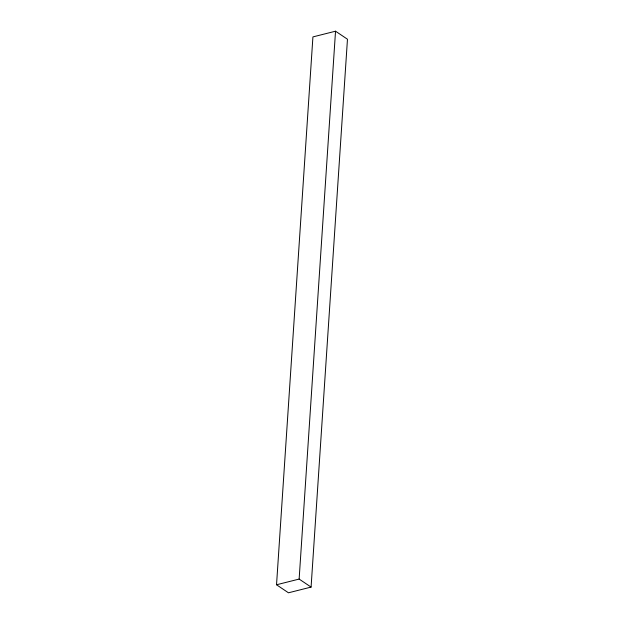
<?xml version="1.0" encoding="UTF-8"?>
<svg xmlns="http://www.w3.org/2000/svg" width="624" height="624" viewBox="0 0 624 624"><rect width="100%" height="100%" fill="white"/><g stroke="black" fill="none" stroke-linecap="round" stroke-linejoin="round"><path stroke-width="0.94" d="M276.533 584.774L312.92 36.91L335.533 31.2L347.467 39.226L311.08 587.09L288.467 592.8L276.533 584.774L299.138 579.072L311.08 587.09M299.138 579.072L335.533 31.2"/></g></svg>
